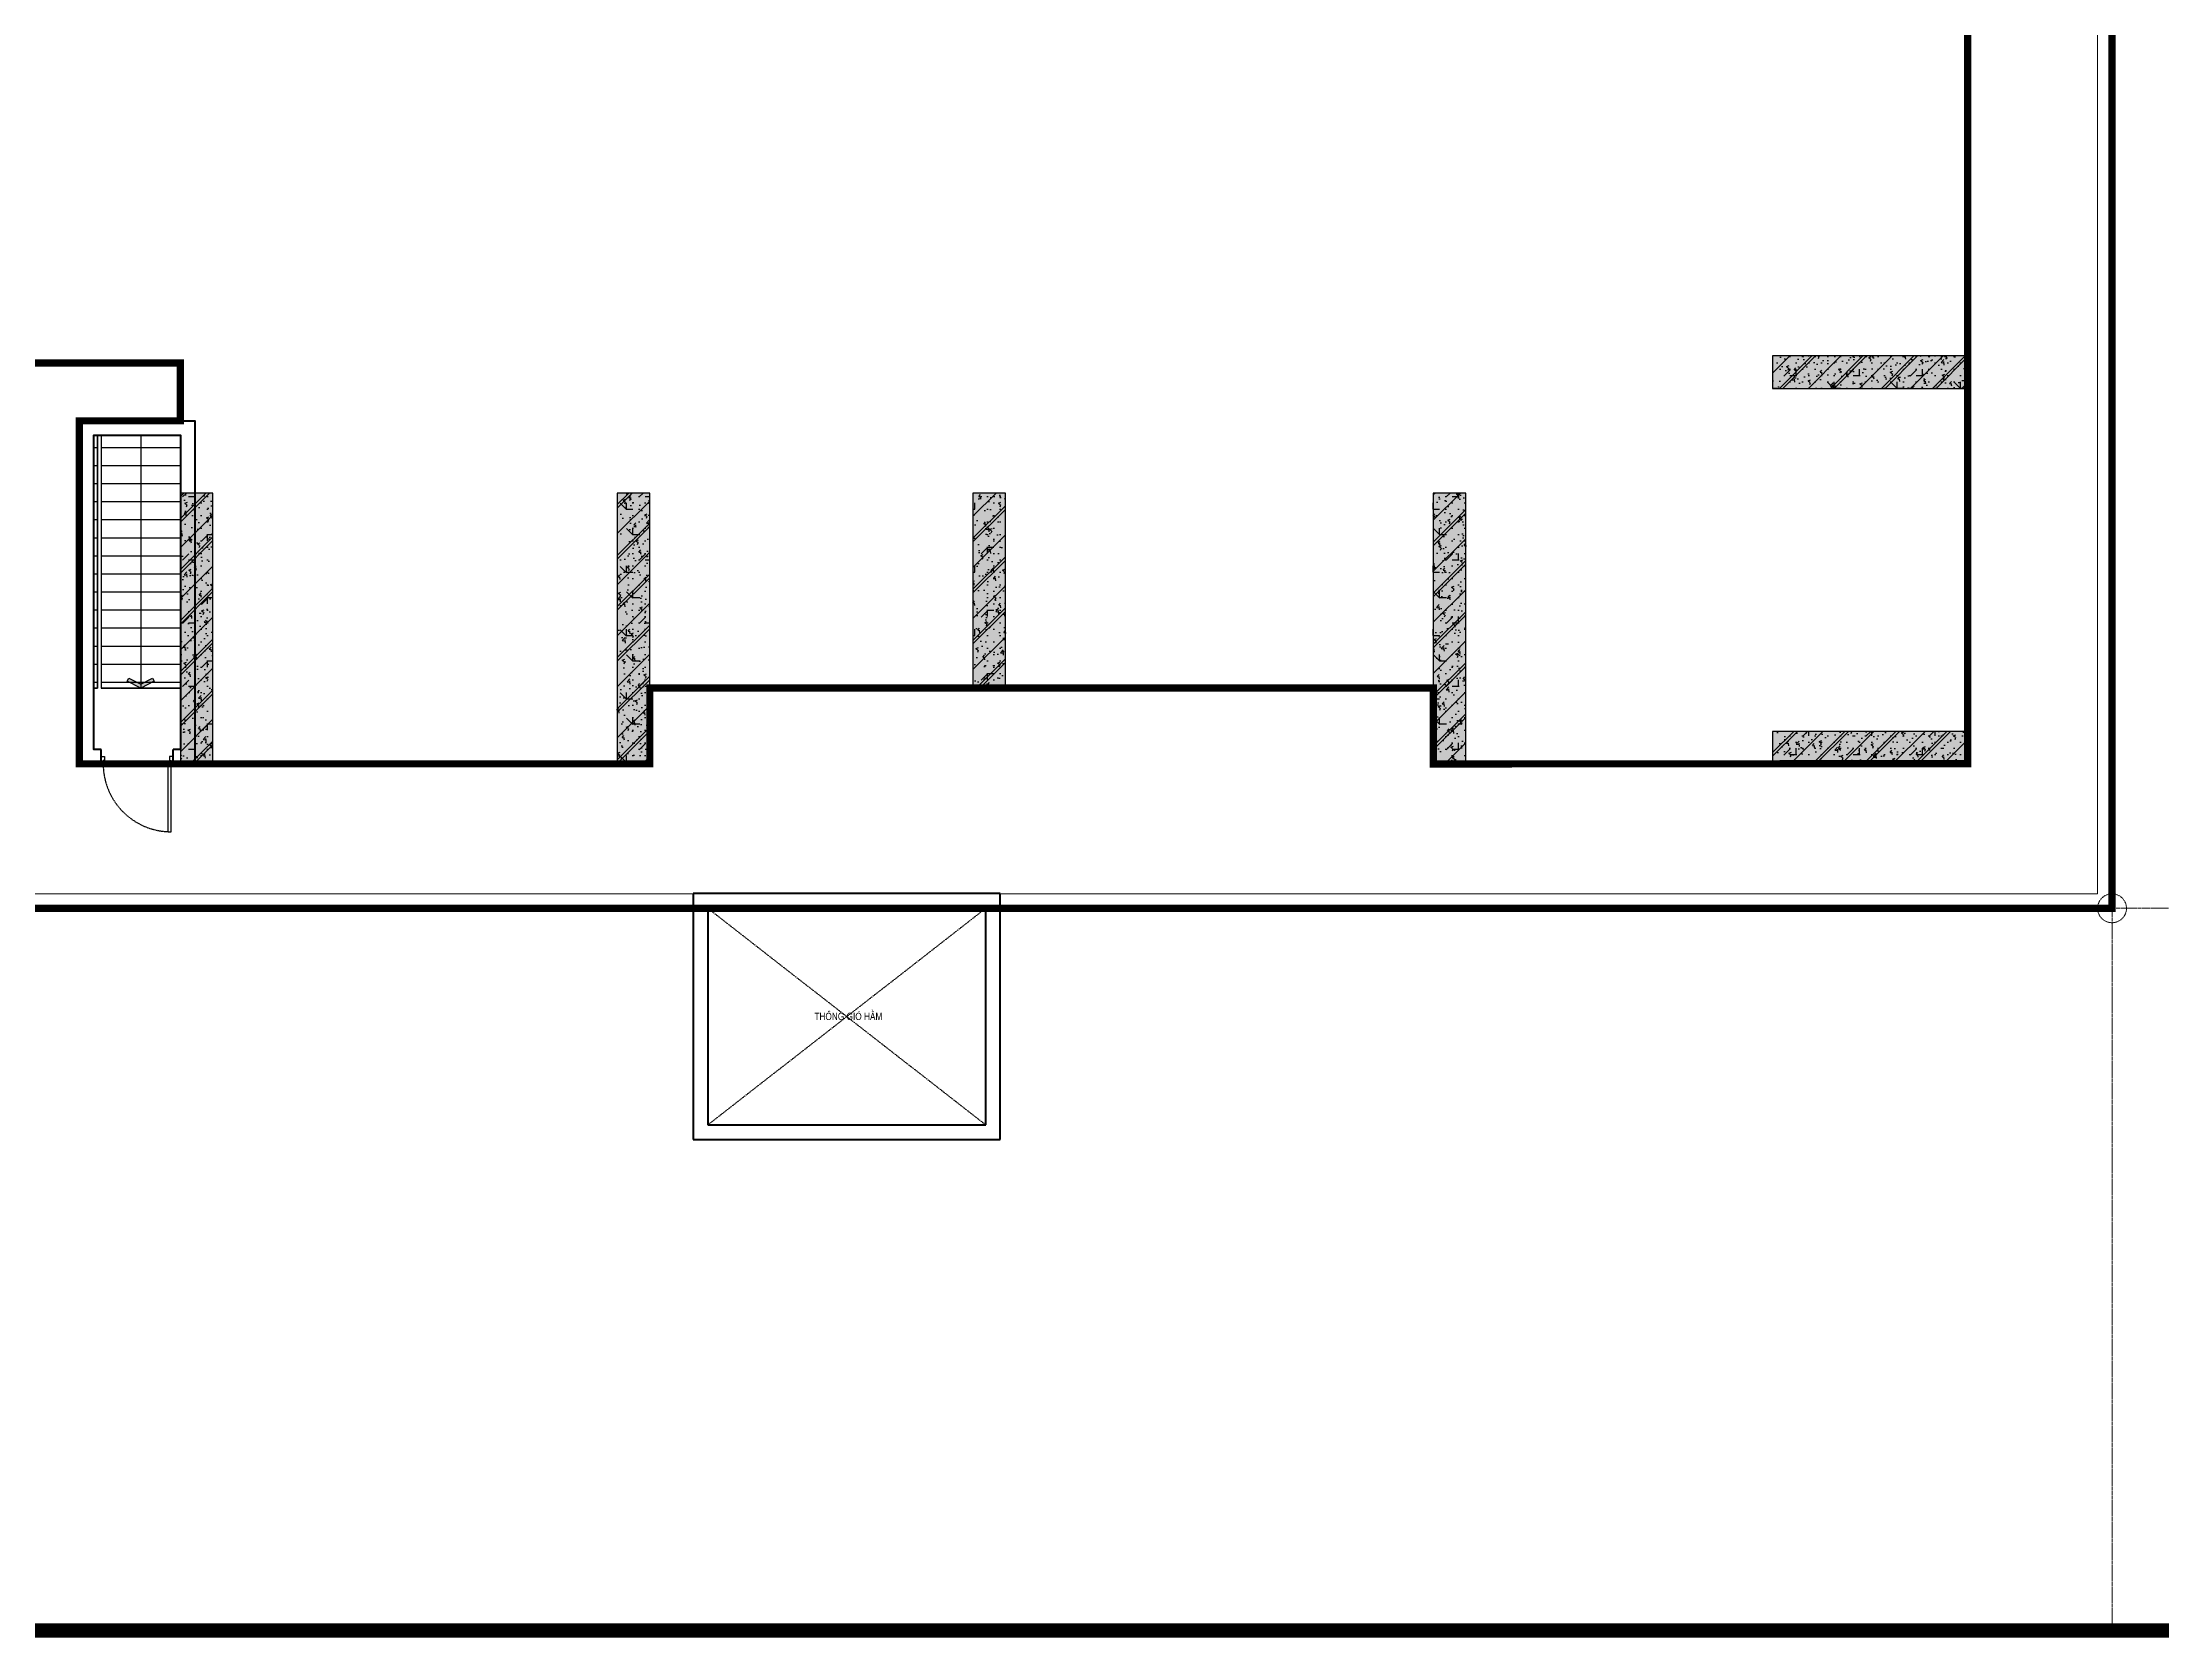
# Model space of a CAD drawing. Header units: millimetres. Extents: x 379264 to 1158416, y -283062 to 356890.
# Drawn here: x 845284 to 845871, y -7804 to -7362 of the extents above; entities that cross this region are included whole.
import ezdxf
from ezdxf.enums import TextEntityAlignment as Align
from ezdxf.xclip import XClip

# ---------------------------------------------------------------- set-up
doc = ezdxf.new("R2010")
doc.units = ezdxf.units.MM
doc.header["$XCLIPFRAME"] = 0
for name, pattern in [('CENTER', [2, 1.25, -0.25, 0.25, -0.25]), ('keyplan TANG 1$0$Core 1A$0$Hidden10.5', [1.5, 1, -0.5]), ('keyplan TANG 1$0$mb tang 1 TWC$0$Hidden10.5', [1.5, 1, -0.5]), ('keyplan TANG 1$0$mb tang 1 TWC$0$Hidden21', [3, 2, -1]), ('keyplan TANG 1$0$MB_Luoi truc$0$HTT Center', [13, 10, -1, 1, -1]), ('keyplan TANG 1$0$MB_Luoi truc$1$HTT Center', [13, 10, -1, 1, -1]), ('keyplan TANG 1$0$Ranh dat$0$HTT Divide', [18, 10, -2, 1, -2, 1, -2]), ('keyplan TANG 1$0$Ranh dat$0$HTT Hidden 21', [3, 2, -1])]:
    doc.linetypes.add(name, pattern=pattern)
for name, color, linetype in [('12PM. GRID', 8, 'CENTER'), ('BLOCK B - CHI TIET THANG 5$0$DnW', 20, 'Continuous'), ('keyplan TANG 1$0$Concrete Line', 250, 'Continuous'), ('keyplan TANG 1$0$mb tang 1 TWC$0$Door', 250, 'Continuous'), ('keyplan TANG 1$0$mb tang 1 TWC$0$Staircase', 250, 'Continuous'), ('keyplan TANG 1$0$mb tang 1 TWC$0$Staircase Break', 250, 'Continuous'), ('keyplan TANG 1$0$mb tang 1 TWC$0$Staircase Direction', 250, 'Continuous'), ('keyplan TANG 1$0$mb tang 1 TWC$0$Staircase Hidden', 250, 'keyplan TANG 1$0$mb tang 1 TWC$0$Hidden21'), ('keyplan TANG 1$0$MB_Cot tang 1$0$Concrete Hatch', 250, 'Continuous'), ('keyplan TANG 1$0$MB_Cot tang 1$0$Concrete Line', 250, 'Continuous'), ('keyplan TANG 1$0$MB_Cot tang 1$0$Concrete Solid', 250, 'Continuous'), ('keyplan TANG 1$0$Opening Hidden', 250, 'keyplan TANG 1$0$Core 1A$0$Hidden10.5'), ('keyplan TANG 1$0$Opening Line', 250, 'Continuous'), ('keyplan TANG 1$0$Opening Text', 250, 'Continuous')]:
    doc.layers.add(name, color=color, linetype=linetype)
for name, color, linetype, lineweight in [('keyplan TANG 1$0$mb tang 1 TWC$0$Net cat Tuong', 250, 'Continuous', 40), ('keyplan TANG 1$0$MB_Luoi truc$0$Luoi Truc', 250, 'keyplan TANG 1$0$MB_Luoi truc$0$HTT Center', 9), ('keyplan TANG 1$0$MB_Luoi truc$1$Luoi Truc', 250, 'keyplan TANG 1$0$MB_Luoi truc$1$HTT Center', 9), ('keyplan TANG 1$0$Net cat Tuong', 250, 'Continuous', 40), ('keyplan TANG 1$0$Net thay Tuong', 250, 'Continuous', 20), ('keyplan TANG 1$0$Ranh dat$0$CGXD', 250, 'keyplan TANG 1$0$Ranh dat$0$HTT Hidden 21', 40), ('keyplan TANG 1$0$Ranh dat$0$Ranh dat', 250, 'keyplan TANG 1$0$Ranh dat$0$HTT Divide', 40)]:
    doc.layers.add(name, color=color, linetype=linetype, lineweight=lineweight)
doc.styles.add('keyplan TANG 1$0$VNI-HelveC', font='VHELVCN_0.TTF')

# ---------------------------------------------------------------- blocks, each defined once
blk = doc.blocks.new('*U1376')
at = {"layer": 'keyplan TANG 1$0$Opening Hidden'}
for p, q in [((0, 0), (3850, 3000)), ((3850, 0), (0, 3000))]:
    blk.add_line(p, q, dxfattribs=at)
at = {"layer": 'keyplan TANG 1$0$Opening Line'}
blk.add_lwpolyline([(0, 0), (3850, 5.684341886080801e-14), (3850, 3000), (0, 3000)], close=True, dxfattribs=at)
at = {"layer": 'keyplan TANG 1$0$Opening Text', "style": 'keyplan TANG 1$0$VNI-HelveC'}
blk.add_attdef('OPENING', text='', height=100, dxfattribs=at).set_placement((1947.269837250002, 1503.210084781982), align=Align.MIDDLE_CENTER)
blk = doc.blocks.new('keyplan TANG 1$0$A$Cec98b088')
at = {"layer": 'keyplan TANG 1$0$Net cat Tuong'}
for p, q in [((86151.67577267741, -1796.590187467001), (81902.64850395381, -1796.590187467001)), ((81902.64850395381, -1796.590187467001), (81902.64850395381, -5199.999622457428)), ((85951.67577267741, -1996.590187467001), (82102.64850395381, -1996.590187467001)), ((82102.64850395381, -1996.590187467001), (82102.64850395381, -4999.999622457428)), ((85951.67577267741, -4999.999622457428), (85951.67577267741, -1996.590187467001)), ((86151.67577267741, -5199.999622457428), (86151.67577267741, -1796.590187467001)), ((81902.64850395381, -5199.999622457428), (86151.67577267741, -5199.999622457428)), ((82102.64850395381, -4999.999622457428), (85951.67577267741, -4999.999622457428))]:
    blk.add_line(p, q, dxfattribs=at)
at = {"layer": 'keyplan TANG 1$0$Opening Line'}
blk.add_blockref('*U1376', (82102.64850395381, -4999.999622457428), dxfattribs=at).add_auto_attribs({'OPENING': 'THOÂNG GIOÙ HAÀM'})
blk = doc.blocks.new('keyplan TANG 1$0$mb tang 1 TWC$0$Arrow 60')
at = {"linetype": 'ByBlock', "lineweight": -2}
h = blk.add_hatch(color=0, dxfattribs=at)
h.paths.add_polyline_path([(1.875, 0.9375000000000001), (1.651393202249892, 1.384713595499924), (0, 0.5590169943748364), (-1.651393202250176, 1.384713595499924), (-1.875, 0.9375000000001494), (0, 0)], flags=17)
h.paths.add_polyline_path([(1.651393202249892, 1.384713595499925), (1.875, 0.9375), (0, 0), (-1.875, 0.9375000000001492), (-1.651393202250176, 1.384713595499925), (0, 0.5590169943748364)])
blk.add_hatch(color=0, dxfattribs=at).paths.add_polyline_path([(1.651393202249892, 1.384713595499925), (1.875, 0.9375), (0, 0), (-1.875, 0.9375000000001492), (-1.651393202250176, 1.384713595499925), (0, 0.5590169943748364)])
at = {"color": 0, "linetype": 'ByBlock', "lineweight": -2}
blk.add_lwpolyline([(1.651393202249892, 1.384713595499925), (1.875, 0.9375), (0, 0), (-1.875, 0.9375000000001492), (-1.651393202250176, 1.384713595499925), (0, 0.5590169943748364)], close=True, dxfattribs=at)
blk = doc.blocks.new('keyplan TANG 1$0$mb tang 1 TWC$0$Dot')
at = {"linetype": 'ByBlock', "lineweight": -2}
h = blk.add_hatch(color=0, dxfattribs=at)
edge = h.paths.add_edge_path()
edge.add_arc((0, 0), 0.5, 0, 360)
at = {"color": 0, "linetype": 'ByBlock', "lineweight": -2}
blk.add_line((-1.110223024625157e-16, -1), (5.551115123125783e-17, 1), dxfattribs=at)
blk.add_circle((0, 0), 0.5, dxfattribs=at)
blk = doc.blocks.new('*U172')
at = {"layer": 'keyplan TANG 1$0$mb tang 1 TWC$0$Staircase'}
h = blk.add_hatch(dxfattribs=at)
h.set_pattern_fill('_USER', color=256, scale=250, angle=90, pattern_type=0)
h.set_pattern_definition([(90, (2200, 2550), (-250, 1.530808498934192e-14), [])])
h.paths.add_polyline_path([(1200, 2550), (4950, 2550), (4950, 1450), (1200, 1450)])
h.paths.add_polyline_path([(1200, 1400), (4950, 1400), (4950, 1350), (1200, 1350)])
h.paths.add_polyline_path([(1200, 1200), (4950, 1200), (4950, 1150), (1200, 1150)])
h.paths.add_polyline_path([(1200, 1100), (4950.000000000001, 1100), (4950.000000000001, 0), (1200, 0)])
for p, q in [((0, 0), (0, 2550)), ((0, 2550), (6150, 2550)), ((1200, 1450), (1200, 2550)), ((4950, 1450), (4950, 2550)), ((1100, 1100), (1100, 1450)), ((1100, 1450), (5050, 1450)), ((1150, 1150), (1150, 1400)), ((1150, 1400), (5000, 1400)), ((1200, 1150), (1200, 1400)), ((1200, 1400), (1200, 1350)), ((1200, 1350), (4950, 1350)), ((1200, 1200), (4950, 1200)), ((1200, 1200), (1200, 1150)), ((4950, 1150), (4950, 1400)), ((5000, 1150), (5000, 1400)), ((5050, 1100), (5050, 1450)), ((1100, 1100), (5050, 1100)), ((1150, 1150), (5000, 1150)), ((1200, 0), (1200, 1100)), ((4950, 0), (4950, 1100)), ((0, 0), (6150, 0))]:
    blk.add_line(p, q, dxfattribs=at)
for points in [[(1200, 2550), (4950, 2550), (4950, 1450), (1200, 1450)], [(1200, 1400), (4950, 1400), (4950, 1350), (1200, 1350)], [(1200, 1200), (4950, 1200), (4950, 1150), (1200, 1150)], [(1200, 1100), (4950.000000000001, 1100), (4950.000000000001, 0), (1200, 0)]]:
    blk.add_lwpolyline(points, close=True, dxfattribs=at)
at = {"layer": 'keyplan TANG 1$0$mb tang 1 TWC$0$Staircase Break'}
for p, q in [((1597.852911065573, 1350), (1847.852911065573, 2550)), ((1700, 1350), (1950, 2550))]:
    blk.add_line(p, q, dxfattribs=at)
at = {"layer": 'keyplan TANG 1$0$mb tang 1 TWC$0$Staircase Direction'}
for p, q in [((599.9999999999999, 550), (599.9999999999997, 2000)), ((599.9999999999997, 2000), (5550.000000000002, 2000)), ((5550.000000000001, 550), (5550.000000000002, 2000)), ((599.9999999999999, 550), (5550.000000000001, 550))]:
    blk.add_line(p, q, dxfattribs=at)
at = {"layer": 'keyplan TANG 1$0$mb tang 1 TWC$0$Staircase Hidden'}
for p, q in [((6150, 2550), (6150, 0)), ((6150.000000000001, 1200), (6150.000000000001, 1350))]:
    blk.add_line(p, q, dxfattribs=at)
for centre, start, end in [((1200, 1350), 90, 180), ((4950.000000000001, 1350), 7.016709298534877e-15, 90), ((1200, 1200), 180, 270), ((4950.000000000001, 1200), 270, 7.016709298534877e-15)]:
    blk.add_arc(centre, 1200, start, end, dxfattribs=at)
at = {"layer": 'keyplan TANG 1$0$mb tang 1 TWC$0$Staircase Direction', "yscale": 100, "zscale": 100}
for name, p, xscale, rotation in [('keyplan TANG 1$0$mb tang 1 TWC$0$Arrow 60', (1835.416666666667, 2000), 100, 270), ('keyplan TANG 1$0$mb tang 1 TWC$0$Dot', (4950, 2000), 100, 270), ('keyplan TANG 1$0$mb tang 1 TWC$0$Arrow 60', (4950, 550), -100, 90)]:
    blk.add_blockref(name, p, dxfattribs=dict(at, xscale=xscale, rotation=rotation))
blk = doc.blocks.new('keyplan TANG 1$0$mb tang 1 TWC$0$Door 1000-1')
at = {"color": 0, "linetype": 'ByBlock'}
blk.add_lwpolyline([(30, 100), (75, 100), (75, 1040.000000000015), (30, 1040.000000000015)], close=True, dxfattribs=at)
for points in [[(50, 55), (30, 55), (30, 100), (0, 100), (0, 0), (50, 0), (50, 55)], [(950.0000000000146, 55), (970.0000000000146, 55), (970.0000000000146, 100), (1000.000000000015, 100), (1000.000000000015, 0), (950.0000000000146, 0), (950.0000000000146, 55)]]:
    blk.add_lwpolyline(points, dxfattribs=at)
at = {"color": 0, "linetype": 'keyplan TANG 1$0$mb tang 1 TWC$0$Hidden10.5'}
blk.add_arc((30, 100), 940.0000000000146, 0, 90, dxfattribs=at)
blk = doc.blocks.new('*U1422')
at = {"layer": 'keyplan TANG 1$0$mb tang 1 TWC$0$Door'}
blk.add_blockref('keyplan TANG 1$0$mb tang 1 TWC$0$Door 1000-1', (0, 0), dxfattribs=at)
blk = doc.blocks.new('*U1379')
at = {"layer": 'keyplan TANG 1$0$MB_Cot tang 1$0$Concrete Hatch'}
h = blk.add_hatch(dxfattribs=at)
h.set_pattern_fill('CONCRETE', color=256, scale=50, style=0, pattern_type=2)
h.set_pattern_definition([(45, (-200, -1100), (-176.7766952966369, 176.7766952966369), []), (45, (-200, -1050), (-353.5533905932737, 353.5533905932738), []), (49.99999999999999, (-200, -1100), (358.6300913003767, -31.37606749129755), [37.5, -412.5]), (355, (-200, -1100), (-69.3756668065, 376.0960668500059), [30, -330]), (100.4514, (-170.11416, -1102.614669999999), (289.2546908570108, 344.7197710304768), [31.870095, -350.571056]), (46.18420000000001, (-200, -999.9999999999995), (533.6205243128222, -82.75950716450905), [56.25, -618.75]), (96.6356, (-155.5316275, -1006.8966535), (467.3313527743517, 487.0589354502209), [47.805144, -525.8565]), (351.1842, (-200, -999.9999999999995), (467.3309725668136, 487.0593004626623), [45, -495]), (21, (-150, -1025), (298.4535260592309, -201.3094453326694), [37.5, -412.5]), (326.0000000000001, (-150, -1025), (121.6576659607909, 362.5750225234265), [30, -330]), (71.4514, (-125.1288835, -1041.775803), (420.111314290745, 161.2652483549762), [31.870095, -350.571056]), (37.50000000000001, (-200, -1100), (6.079927658645334, 166.4469269156558), [0, -326, 0, -335, 0, -331.25]), (7.499999999999999, (-200, -1100), (131.5347687210743, 197.2058559411801), [0, -191, 0, -318.5, 0, -126.25]), (327.5, (-311.5, -1100), (266.9112180862045, -11.2774358671899), [0, -125, 0, -390, 0, -517.5]), (317.5, (-361.5, -1100), (291.5930846711931, 50.05249116615882), [0, -162.5, 0, -259, 0, -367.5]), (0, (-25, -924.9999999999995), (0, 875), [87.5, -787.5]), (0, (237.5, -749.9999999999995), (0, 875), [87.5, -787.5]), (0, (62.5, -399.9999999999995), (0, 875), [87.5, -350, 87.5, -350]), (90, (-25, -924.9999999999995), (-875, 5.35782974626967e-14), [87.5, -787.5]), (90, (62.5, -399.9999999999995), (-875, 5.35782974626967e-14), [87.5, -787.5]), (90, (325, -749.9999999999995), (-875, 5.35782974626967e-14), [87.5, -787.5]), (90, (500, -487.4999999999995), (-875, 5.35782974626967e-14), [87.5, -787.5]), (135, (62.5, -924.9999999999995), (-875.016357447105, 8.881784197001252e-14), [123.76, -1113.7]), (135, (150, -399.9999999999995), (-875.016357447105, 8.881784197001252e-14), [123.76, -1113.7]), (45, (237.5, -749.9999999999995), (8.881784197001252e-14, 875.016357447105), [123.76, -247.485, 123.76, -742.455]), (0, (-375, -1100), (87.5, 87.5), [-175, 0])])
h.paths.add_polyline_path([(-300, 1350), (-300, -2400), (150, -2400), (150, 1350)])
at = {"layer": 'keyplan TANG 1$0$MB_Cot tang 1$0$Concrete Solid'}
blk.add_hatch(color=256, dxfattribs=at).paths.add_polyline_path([(-300, 1350), (-300, -2400), (150, -2400), (150, 1350)])
at = {"layer": 'keyplan TANG 1$0$MB_Cot tang 1$0$Concrete Line'}
blk.add_lwpolyline([(-300, 1350), (-300, -2400), (150, -2400), (150, 1350)], close=True, dxfattribs=at)
blk = doc.blocks.new('*U38')
at = {"layer": 'keyplan TANG 1$0$MB_Cot tang 1$0$Concrete Hatch'}
h = blk.add_hatch(dxfattribs=at)
h.set_pattern_fill('CONCRETE', color=256, scale=50, style=0, pattern_type=2)
h.set_pattern_definition([(45, (100, -2150), (-176.7766952966369, 176.7766952966369), []), (45, (100, -2100), (-353.5533905932737, 353.5533905932738), []), (49.99999999999999, (100, -2150), (358.6300913003767, -31.37606749129755), [37.5, -412.5]), (355, (100, -2150), (-69.3756668065, 376.0960668500059), [30, -330]), (100.4514, (129.88584, -2152.614669999999), (289.2546908570108, 344.7197710304768), [31.870095, -350.571056]), (46.18420000000001, (100, -2050), (533.6205243128222, -82.75950716450905), [56.25, -618.75]), (96.6356, (144.4683725, -2056.8966535), (467.3313527743517, 487.0589354502209), [47.805144, -525.8565]), (351.1842, (100, -2050), (467.3309725668136, 487.0593004626623), [45, -495]), (21, (150, -2075), (298.4535260592309, -201.3094453326694), [37.5, -412.5]), (326.0000000000001, (150, -2075), (121.6576659607909, 362.5750225234265), [30, -330]), (71.4514, (174.8711165, -2091.775803), (420.111314290745, 161.2652483549762), [31.870095, -350.571056]), (37.50000000000001, (100, -2150), (6.079927658645334, 166.4469269156558), [0, -326, 0, -335, 0, -331.25]), (7.499999999999999, (100, -2150), (131.5347687210743, 197.2058559411801), [0, -191, 0, -318.5, 0, -126.25]), (327.5, (-11.5, -2150), (266.9112180862045, -11.2774358671899), [0, -125, 0, -390, 0, -517.5]), (317.5, (-61.5, -2150), (291.5930846711931, 50.05249116615882), [0, -162.5, 0, -259, 0, -367.5]), (0, (275, -1975), (0, 875), [87.5, -787.5]), (0, (537.5, -1800), (0, 875), [87.5, -787.5]), (0, (362.5, -1450), (0, 875), [87.5, -350, 87.5, -350]), (90, (275, -1975), (-875, 5.35782974626967e-14), [87.5, -787.5]), (90, (362.5, -1450), (-875, 5.35782974626967e-14), [87.5, -787.5]), (90, (625, -1800), (-875, 5.35782974626967e-14), [87.5, -787.5]), (90, (800, -1537.5), (-875, 5.35782974626967e-14), [87.5, -787.5]), (135, (362.5, -1975), (-875.016357447105, 8.881784197001252e-14), [123.76, -1113.7]), (135, (450, -1450), (-875.016357447105, 8.881784197001252e-14), [123.76, -1113.7]), (45, (537.5, -1800), (8.881784197001252e-14, 875.016357447105), [123.76, -247.485, 123.76, -742.455]), (0, (-75, -2150), (87.5, 87.5), [-175, 0])])
h.paths.add_polyline_path([(-150, 300), (-150, -2400), (300, -2400), (300, 300)])
at = {"layer": 'keyplan TANG 1$0$MB_Cot tang 1$0$Concrete Solid'}
blk.add_hatch(color=256, dxfattribs=at).paths.add_polyline_path([(-150, 300), (-150, -2400), (300, -2400), (300, 300)])
at = {"layer": 'keyplan TANG 1$0$MB_Cot tang 1$0$Concrete Line'}
blk.add_lwpolyline([(-150, 300), (-150, -2400), (300, -2400), (300, 300)], close=True, dxfattribs=at)
blk = doc.blocks.new('*U1382')
at = {"layer": 'keyplan TANG 1$0$MB_Cot tang 1$0$Concrete Hatch'}
h = blk.add_hatch(dxfattribs=at)
h.set_pattern_fill('CONCRETE', color=256, scale=50, style=0, pattern_type=2)
h.set_pattern_definition([(45, (0, -1100), (-176.7766952966369, 176.7766952966369), []), (45, (0, -1050), (-353.5533905932737, 353.5533905932738), []), (49.99999999999999, (0, -1100), (358.6300913003767, -31.37606749129755), [37.5, -412.5]), (355, (0, -1100), (-69.3756668065, 376.0960668500059), [30, -330]), (100.4514, (29.88584, -1102.614669999999), (289.2546908570108, 344.7197710304768), [31.870095, -350.571056]), (46.18420000000001, (0, -999.9999999999995), (533.6205243128222, -82.75950716450905), [56.25, -618.75]), (96.6356, (44.46837249999999, -1006.8966535), (467.3313527743517, 487.0589354502209), [47.805144, -525.8565]), (351.1842, (0, -999.9999999999995), (467.3309725668136, 487.0593004626623), [45, -495]), (21, (50, -1025), (298.4535260592309, -201.3094453326694), [37.5, -412.5]), (326.0000000000001, (50, -1025), (121.6576659607909, 362.5750225234265), [30, -330]), (71.4514, (74.8711165, -1041.775803), (420.111314290745, 161.2652483549762), [31.870095, -350.571056]), (37.50000000000001, (0, -1100), (6.079927658645334, 166.4469269156558), [0, -326, 0, -335, 0, -331.25]), (7.499999999999999, (0, -1100), (131.5347687210743, 197.2058559411801), [0, -191, 0, -318.5, 0, -126.25]), (327.5, (-111.5, -1100), (266.9112180862045, -11.2774358671899), [0, -125, 0, -390, 0, -517.5]), (317.5, (-161.5, -1100), (291.5930846711931, 50.05249116615882), [0, -162.5, 0, -259, 0, -367.5]), (0, (175, -924.9999999999995), (0, 875), [87.5, -787.5]), (0, (437.5, -749.9999999999995), (0, 875), [87.5, -787.5]), (0, (262.5, -399.9999999999995), (0, 875), [87.5, -350, 87.5, -350]), (90, (175, -924.9999999999995), (-875, 5.35782974626967e-14), [87.5, -787.5]), (90, (262.5, -399.9999999999995), (-875, 5.35782974626967e-14), [87.5, -787.5]), (90, (525, -749.9999999999995), (-875, 5.35782974626967e-14), [87.5, -787.5]), (90, (700, -487.4999999999995), (-875, 5.35782974626967e-14), [87.5, -787.5]), (135, (262.5, -924.9999999999995), (-875.016357447105, 8.881784197001252e-14), [123.76, -1113.7]), (135, (350, -399.9999999999995), (-875.016357447105, 8.881784197001252e-14), [123.76, -1113.7]), (45, (437.5, -749.9999999999995), (8.881784197001252e-14, 875.016357447105), [123.76, -247.485, 123.76, -742.455]), (0, (-175, -1100), (87.5, 87.5), [-175, 0])])
h.paths.add_polyline_path([(-200, 1350), (-200, -2400), (250, -2400), (250, 1350)])
at = {"layer": 'keyplan TANG 1$0$MB_Cot tang 1$0$Concrete Solid'}
blk.add_hatch(color=256, dxfattribs=at).paths.add_polyline_path([(-200, 1350), (-200, -2400), (250, -2400), (250, 1350)])
at = {"layer": 'keyplan TANG 1$0$MB_Cot tang 1$0$Concrete Line'}
blk.add_lwpolyline([(-200, 1350), (-200, -2400), (250, -2400), (250, 1350)], close=True, dxfattribs=at)
blk = doc.blocks.new('*U1400')
at = {"layer": 'keyplan TANG 1$0$MB_Cot tang 1$0$Concrete Hatch'}
h = blk.add_hatch(dxfattribs=at)
h.set_pattern_fill('CONCRETE', color=256, scale=50, style=0, pattern_type=2)
h.set_pattern_definition([(45, (1850, -299.9999999998835), (-176.7766952966369, 176.7766952966369), []), (45, (1850, -249.9999999998835), (-353.5533905932737, 353.5533905932738), []), (49.99999999999999, (1850, -299.9999999998835), (358.6300913003767, -31.37606749129755), [37.5, -412.5]), (355, (1850, -299.9999999998835), (-69.3756668065, 376.0960668500059), [30, -330]), (100.4514, (1879.88584, -302.6146699998835), (289.2546908570108, 344.7197710304768), [31.870095, -350.571056]), (46.18420000000001, (1850, -199.9999999998835), (533.6205243128222, -82.75950716450905), [56.25, -618.75]), (96.6356, (1894.4683725, -206.8966534998835), (467.3313527743517, 487.0589354502209), [47.805144, -525.8565]), (351.1842, (1850, -199.9999999998835), (467.3309725668136, 487.0593004626623), [45, -495]), (21, (1900, -224.9999999998835), (298.4535260592309, -201.3094453326694), [37.5, -412.5]), (326.0000000000001, (1900, -224.9999999998835), (121.6576659607909, 362.5750225234265), [30, -330]), (71.4514, (1924.8711165, -241.7758029998835), (420.111314290745, 161.2652483549762), [31.870095, -350.571056]), (37.50000000000001, (1850, -299.9999999998835), (6.079927658645334, 166.4469269156558), [0, -326, 0, -335, 0, -331.25]), (7.499999999999999, (1850, -299.9999999998835), (131.5347687210743, 197.2058559411801), [0, -191, 0, -318.5, 0, -126.25]), (327.5, (1738.5, -299.9999999998835), (266.9112180862045, -11.2774358671899), [0, -125, 0, -390, 0, -517.5]), (317.5, (1688.5, -299.9999999998835), (291.5930846711931, 50.05249116615882), [0, -162.5, 0, -259, 0, -367.5]), (0, (2025, -124.9999999998835), (0, 875), [87.5, -787.5]), (0, (2287.5, 50.00000000011653), (0, 875), [87.5, -787.5]), (0, (2112.5, 400.0000000001165), (0, 875), [87.5, -350, 87.5, -350]), (90, (2025, -124.9999999998835), (-875, 5.35782974626967e-14), [87.5, -787.5]), (90, (2112.5, 400.0000000001165), (-875, 5.35782974626967e-14), [87.5, -787.5]), (90, (2375, 50.00000000011653), (-875, 5.35782974626967e-14), [87.5, -787.5]), (90, (2550, 312.5000000001165), (-875, 5.35782974626967e-14), [87.5, -787.5]), (135, (2112.5, -124.9999999998835), (-875.016357447105, 8.881784197001252e-14), [123.76, -1113.7]), (135, (2200, 400.0000000001165), (-875.016357447105, 8.881784197001252e-14), [123.76, -1113.7]), (45, (2287.5, 50.00000000011653), (8.881784197001252e-14, 875.016357447105), [123.76, -247.485, 123.76, -742.455]), (0, (1675, -299.9999999998835), (87.5, 87.5), [-175, 0])])
h.paths.add_polyline_path([(-400, 100.0000000001164), (-400, -349.9999999999999), (2300, -350), (2300, 100.0000000001164)])
at = {"layer": 'keyplan TANG 1$0$MB_Cot tang 1$0$Concrete Solid'}
blk.add_hatch(color=256, dxfattribs=at).paths.add_polyline_path([(-400, 100.0000000001164), (-400, -349.9999999999999), (2300, -350), (2300, 100.0000000001164)])
at = {"layer": 'keyplan TANG 1$0$MB_Cot tang 1$0$Concrete Line'}
blk.add_lwpolyline([(-400, 100.0000000001164), (-400, -349.9999999999999), (2300, -350), (2300, 100.0000000001164)], close=True, dxfattribs=at)
blk = doc.blocks.new('keyplan TANG 1')
at = {"color": 7, "const_width": 100}
blk.add_lwpolyline([(71800.00025155763, 5549.999855395316), (74800.00007964279, 5549.999902939265), (74800.00007964279, 4750.000005206275), (73400.00016417798, 4750.000005206275), (73400.00016417798, 5.206282366998494e-06), (81300.00016745443, -3.48791218129918e-10), (81299.99999826393, 1049.999997078725), (92150, 1049.999996138156), (92150.00000251237, -5.816218617837876e-10), (99550.00000251236, -7.458613254129887e-06), (99550.00000011947, 10450.00000651774), (94451.54539558978, 10449.99999905948), (94449.99999592203, 11899.99999922374), (99549.99999999953, 11900.00000146057), (99549.99999999953, 19800.00000124428), (94749.99999952571, 19800.00000124419), (94749.99999952571, 18399.999999224), (93999.9999993194, 18399.999999224), (94000.0000005932, 21399.99999947521), (99550.0000005932, 21399.99999947521), (99550.00000059321, 27899.99999933054), (98498.4546182132, 27900.00001225973), (98498.4546182132, 38749.99999999942)], dxfattribs=at)
at = {"layer": 'keyplan TANG 1$0$mb tang 1 TWC$0$Door'}
blk.add_line((73700.00016417798, 5.206282366998494e-06), (74700.00016417798, 5.206275091040879e-06), dxfattribs=at)
at = {"layer": 'keyplan TANG 1$0$mb tang 1 TWC$0$Net cat Tuong'}
for p, q in [((73700.00016417798, 5.206282366998494e-06), (73700.00016417798, 200.0000052062751)), ((74700.00016417798, 5.206275091040879e-06), (74700.00016417798, 200.0000052062751))]:
    blk.add_line(p, q, dxfattribs=at)
for points in [[(73700.00016417798, 5.206282366998494e-06), (73400.00016417798, 5.206282366998494e-06), (73400.00016417798, 4750.000005206275), (75000.00016417798, 4750.000005206275), (75000.00016417798, 5.206275091040879e-06), (74700.00016417798, 5.206275091040879e-06)], [(73700.00016417798, 200.0000052062751), (73600.00016417798, 200.0000052062824), (73600.00016417798, 4550.000005206275), (74800.00016417798, 4550.000005206275), (74800.00016417798, 200.0000052062751), (74700.00016417798, 200.0000052062751)]]:
    blk.add_lwpolyline(points, dxfattribs=at)
at = {"layer": 'keyplan TANG 1$0$MB_Luoi truc$0$Luoi Truc', "color": 1}
blk.add_circle((101550.0000002376, -1999.999999880674), 200, dxfattribs=at)
at = {"layer": 'keyplan TANG 1$0$MB_Luoi truc$1$Luoi Truc'}
for p, q in [((101550.0000001195, -11999.99999987916), (101550.0000001195, 163996.8385842984)), ((107550.0000007179, -2000.000000000116), (-120717.0351057016, -2000.000000000116))]:
    blk.add_line(p, q, dxfattribs=at)
at = {"layer": 'keyplan TANG 1$0$MB_Luoi truc$1$Luoi Truc', "color": 1}
blk.add_circle((101550.0000002376, -1999.999999880674), 200, dxfattribs=at)
at = {"layer": 'keyplan TANG 1$0$Net thay Tuong'}
blk.add_line((101550.0000001195, 50315.80818002566), (101550.0000001195, -1999.999137968523), dxfattribs=at)
for points in [[(101350.0000001195, -1799.999142951099), (101350.0000001195, 50233.18213957513), (99353.15980981669, 52237.42481985956), (99352.73490429576, 57849.99999999988), (98364.4302535425, 57850.21248321631)], [(39327.31659284432, 27420.93541650497), (31332.94558347393, 19426.60177489225), (31333.15132069588, -12000), (107549.8392693331, -11999.99999988079), (107550.7486715703, 44292.81412201957), (101550.8408655398, 50314.96419743157)], [(101350.0000001195, -1799.999142951099), (32550.00000000003, -1800.00085695539), (32550.00000000003, 20643.65050259122)], [(101550.0000001195, -1999.999137968523), (32350.00000000003, -2000.000861937966), (32350.00000000003, 20443.65143744295)]]:
    blk.add_lwpolyline(points, dxfattribs=at)
at = {"layer": 'keyplan TANG 1$0$Ranh dat$0$CGXD', "ltscale": 0.1, "const_width": 99.99999999999987}
blk.add_lwpolyline([(-120672.6085753441, -1999.999999165535), (101549.9999992847, -1999.999999403954), (101552.6037964821, 159996.8385541439), (-8354.52076458931, 159998.1233597398), (-8358.646733760834, 83058.68978583813)], dxfattribs=at)
at = {"layer": 'keyplan TANG 1$0$Ranh dat$0$Ranh dat', "ltscale": 0.1, "const_width": 199.9999999999999}
blk.add_lwpolyline([(107552.6680879593, 163996.7684141397), (107549.8392677307, -11999.99999952316), (-120672.6085753441, -11999.99999928474), (-121036.9114780426, 70001.20354908705), (-12359.34739804268, 69993.09698444605), (-12354.30626320839, 163998.1701167822), (107552.6680879593, 163996.7684141397)], close=True, dxfattribs=at)
ref = blk.add_blockref('*U172', (74800.00016417798, 6000.000005206275), dxfattribs=dict(xscale=-1, rotation=90))
XClip(ref).set_block_clipping_path([(1450.0000000000027, 0), (4950, 1200.0000000000146)])
at = {"layer": 'keyplan TANG 1$0$Concrete Line'}
blk.add_blockref('keyplan TANG 1$0$A$Cec98b088', (0, -1.091393642127514e-10), dxfattribs=at)
at = {"layer": 'keyplan TANG 1$0$mb tang 1 TWC$0$Door', "rotation": 180}
blk.add_blockref('*U1422', (74700.00016417798, 100.0000052062751), dxfattribs=at)
at = {"layer": 'keyplan TANG 1$0$MB_Cot tang 1$0$Concrete Line'}
for name, p in [('*U1400', (97249.99999999953, 5549.999999999418)), ('*U1379', (75100, 2399.999999999651)), ('*U1382', (81050, 2399.999999999651)), ('*U38', (85925.0000017361, 3449.999999999884)), ('*U1379', (92450, 2399.999999999418)), ('*U1400', (97249.99999999953, 349.9999999994179))]:
    blk.add_blockref(name, p, dxfattribs=at)
blk = doc.blocks.new('A$C0FD3766E')
at = {"layer": 'BLOCK B - CHI TIET THANG 5$0$DnW', "xscale": 0.02, "yscale": 0.02, "zscale": 0.02}
blk.add_blockref('keyplan TANG 1', (100.9648001539754, 575.526541092011), dxfattribs=at)

msp = doc.modelspace()

# ---------------------------------------------------------------- block references
at = {"layer": '12PM. GRID'}
msp.add_blockref('A$C0FD3766E', (843725.5309516301, -8137.07492992231), dxfattribs=at)

doc.saveas('drawing.dxf')
